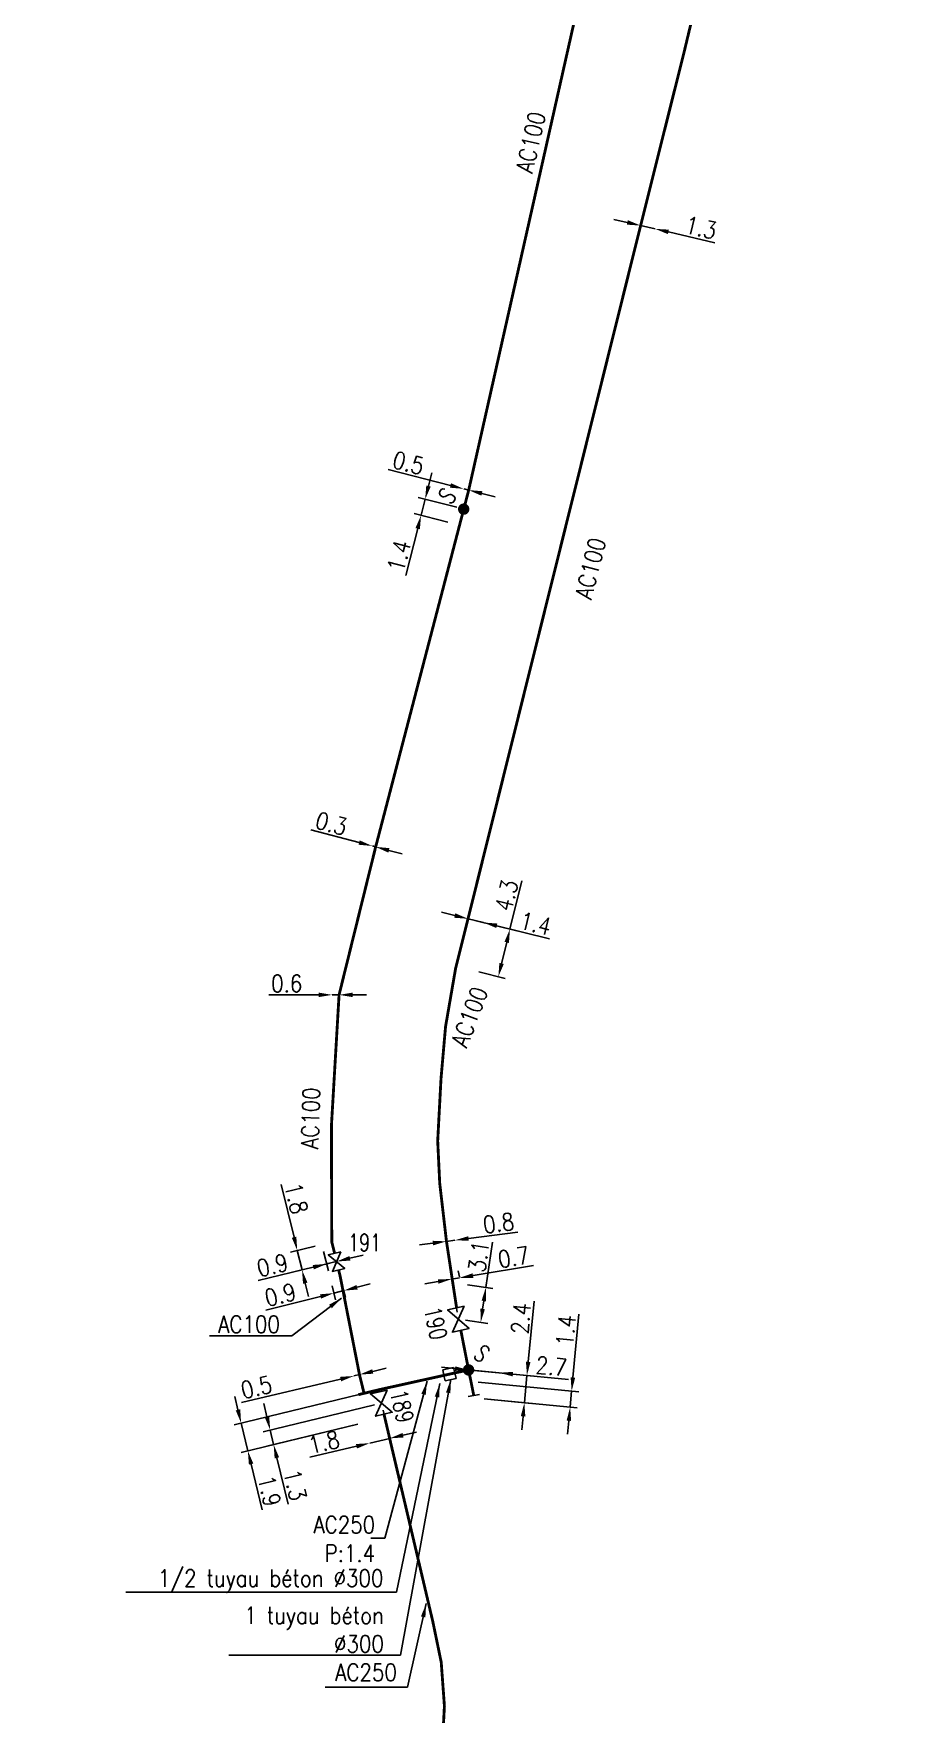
# Model space of a CAD drawing. Header units: millimetres. Extents: x 107995 to 109002, y 120994 to 122000.
# Drawn here: x 108261.6 to 108339.1, y 121346.9 to 121494.3 of the extents above; entities that cross this region are included whole.
import ezdxf
from ezdxf.enums import TextEntityAlignment as Align

# ---------------------------------------------------------------- set-up
doc = ezdxf.new("R2010")
doc.units = ezdxf.units.MM
doc.header["$PDMODE"] = 34
doc.linetypes.add('L_25_AP', pattern=[2000, 1000, 1000])
doc.layers.get('0').update_dxf_attribs({"linetype": 'CONTINUOUS'})
doc.layers.get('DEFPOINTS').update_dxf_attribs({"linetype": 'CONTINUOUS'})
for name, color, linetype in [('L_150', 1, 'CONTINUOUS'), ('L_300', 7, 'CONTINUOUS'), ('L_340', 7, 'CONTINUOUS'), ('L_400', 7, 'CONTINUOUS'), ('L_420', 7, 'CONTINUOUS')]:
    doc.layers.add(name, color=color, linetype=linetype)
doc.styles.add('G_ROMANS', font='ROMANS.SHX', dxfattribs={"width": 0.75})
doc.styles.get("Standard").update_dxf_attribs({"font": 'romans.shx', "width": 0.85})
doc.dimstyles.get("Standard").update_dxf_attribs({"dimtxt": 1.5, "dimasz": 1.2, "dimexe": 0.625, "dimexo": 0.625, "dimgap": 0.25, "dimtad": 1, "dimdec": 1, "dimzin": 0, "dimdsep": 46, "dimtxsty": 'Standard', "dimcen": -0.5, "dimadec": 0, "dimazin": 0, "dimtfac": 1, "dimtdec": 1, "dimtmove": 0, "dimatfit": 3, "dimfxl": 0, "dimtolj": 1, "dimtzin": 0, "dimarcsym": 0})

# ---------------------------------------------------------------- blocks, each defined once
blk = doc.blocks.new('*D510')
at = {"layer": 'DEFPOINTS', "color": 0, "linetype": 'Continuous', "transparency": 16777216}
for p in [(108292.13, 121374.23), (108291.11, 121370.72), (108291.11, 121370.72)]:
    blk.add_point(p, dxfattribs=at)
at = {"layer": 'L_300', "color": 0, "linetype": 'Continuous', "lineweight": -2, "transparency": 16777216}
for p, q in [((108292.28, 121373.62), (108293, 121370.53)), ((108289.94, 121370.45), (108285.86, 121369.49)), ((108292.86, 121371.14), (108291.11, 121370.72)), ((108294.03, 121371.41), (108295.2, 121371.69))]:
    blk.add_line(p, q, dxfattribs=at)
at = {"layer": 'L_300', "color": 0, "linetype": 'Continuous', "transparency": 16777216}
for points in [[(108289.9, 121370.64), (108289.99, 121370.25), (108291.11, 121370.72)], [(108293.98, 121371.61), (108294.08, 121371.22), (108292.86, 121371.14)]]:
    blk.add_solid(points, dxfattribs=at)
at = {"layer": 'L_300', "color": 0, "linetype": 'Continuous', "transparency": 16777216, "insert": (108287.09, 121370.8), "char_height": 1.5, "attachment_point": 5, "rotation": 13.2616}
blk.add_mtext('\\A1;1.8', dxfattribs=at)
blk = doc.blocks.new('*D511')
at = {"layer": 'DEFPOINTS', "color": 0, "linetype": 'Continuous', "transparency": 16777216}
for p in [(108292.13, 121374.23), (108290.68, 121372.54), (108282.68, 121370.6)]:
    blk.add_point(p, dxfattribs=at)
at = {"layer": 'L_300', "color": 0, "linetype": 'Continuous', "lineweight": -2, "transparency": 16777216}
for p, q in [((108291.52, 121374.08), (108281.77, 121371.71)), ((108282.09, 121373.03), (108281.81, 121374.19)), ((108290.07, 121372.39), (108282.08, 121370.45)), ((108282.38, 121371.86), (108282.68, 121370.6)), ((108282.97, 121369.43), (108283.95, 121365.36))]:
    blk.add_line(p, q, dxfattribs=at)
at = {"layer": 'L_300', "color": 0, "linetype": 'Continuous', "transparency": 16777216}
for points in [[(108282.29, 121373.07), (108281.9, 121372.98), (108282.38, 121371.86)], [(108283.16, 121369.48), (108282.77, 121369.38), (108282.68, 121370.6)]]:
    blk.add_solid(points, dxfattribs=at)
at = {"layer": 'L_300', "color": 0, "linetype": 'Continuous', "transparency": 16777216, "insert": (108284.57, 121367.05), "char_height": 1.5, "attachment_point": 5, "rotation": 283.6444}
blk.add_mtext('\\A1;1.3', dxfattribs=at)
blk = doc.blocks.new('*D512')
at = {"layer": 'DEFPOINTS', "color": 0, "linetype": 'Continuous', "transparency": 16777216}
for p in [(108291.86, 121375.39), (108290.68, 121372.54), (108280.42, 121370.05)]:
    blk.add_point(p, dxfattribs=at)
at = {"layer": 'L_150', "color": 0, "linetype": 'Continuous', "lineweight": -2, "transparency": 16777216}
for p, q in [((108291.25, 121375.25), (108279.23, 121372.33)), ((108279.55, 121373.64), (108279.27, 121374.81)), ((108290.07, 121372.39), (108279.82, 121369.9)), ((108279.83, 121372.47), (108280.42, 121370.05)), ((108280.71, 121368.88), (108281.68, 121364.87))]:
    blk.add_line(p, q, dxfattribs=at)
at = {"layer": 'L_150', "color": 0, "linetype": 'Continuous', "transparency": 16777216}
for points in [[(108279.75, 121373.69), (108279.36, 121373.59), (108279.83, 121372.47)], [(108280.9, 121368.93), (108280.51, 121368.84), (108280.42, 121370.05)]]:
    blk.add_solid(points, dxfattribs=at)
at = {"layer": 'L_150', "color": 0, "linetype": 'Continuous', "transparency": 16777216, "insert": (108282.31, 121366.53), "char_height": 1.5, "attachment_point": 5, "rotation": 283.6444}
blk.add_mtext('\\A1;1.9', dxfattribs=at)
blk = doc.blocks.new('*D513')
at = {"layer": 'DEFPOINTS', "color": 0, "linetype": 'Continuous', "transparency": 16777216}
for p in [(108298.08, 121377.3), (108300.54, 121374.66), (108304.67, 121374.27)]:
    blk.add_point(p, dxfattribs=at)
at = {"layer": 'L_300', "color": 0, "linetype": 'Continuous', "lineweight": -2, "transparency": 16777216}
for p, q in [((108305.01, 121377.85), (108305.52, 121383.17)), ((108298.7, 121377.24), (108305.52, 121376.6)), ((108304.67, 121374.27), (108304.9, 121376.66)), ((108301.16, 121374.6), (108305.3, 121374.21)), ((108304.56, 121373.07), (108304.45, 121371.88))]:
    blk.add_line(p, q, dxfattribs=at)
at = {"layer": 'L_300', "color": 0, "linetype": 'Continuous', "transparency": 16777216}
for points in [[(108304.81, 121377.87), (108305.21, 121377.83), (108304.9, 121376.66)], [(108304.36, 121373.09), (108304.76, 121373.05), (108304.67, 121374.27)]]:
    blk.add_solid(points, dxfattribs=at)
at = {"layer": 'L_300', "color": 0, "linetype": 'Continuous', "transparency": 16777216, "insert": (108304.37, 121381.65), "char_height": 1.5, "attachment_point": 5, "rotation": 84.5899}
blk.add_mtext('\\A1;2.4', dxfattribs=at)
blk = doc.blocks.new('*D514')
at = {"layer": 'DEFPOINTS', "color": 0, "linetype": 'Continuous', "transparency": 16777216}
for p in [(108299.78, 121377.14), (108302.47, 121376.89), (108302.47, 121376.89)]:
    blk.add_point(p, dxfattribs=at)
at = {"layer": 'L_300', "color": 0, "linetype": 'Continuous', "lineweight": -2, "transparency": 16777216}
for p, q in [((108298.59, 121377.25), (108297.39, 121377.37)), ((108299.78, 121377.14), (108302.47, 121376.89)), ((108303.67, 121376.77), (108308.53, 121376.31))]:
    blk.add_line(p, q, dxfattribs=at)
at = {"layer": 'L_300', "color": 0, "linetype": 'Continuous', "transparency": 16777216}
for points in [[(108298.61, 121377.45), (108298.57, 121377.05), (108299.78, 121377.14)], [(108303.69, 121376.97), (108303.65, 121376.57), (108302.47, 121376.89)]]:
    blk.add_solid(points, dxfattribs=at)
at = {"layer": 'L_300', "color": 0, "linetype": 'Continuous', "transparency": 16777216, "insert": (108307.04, 121377.46), "char_height": 1.5, "attachment_point": 5, "rotation": 354.5899}
blk.add_mtext('\\A1;2.7', dxfattribs=at)
blk = doc.blocks.new('*D515')
at = {"layer": 'DEFPOINTS', "color": 0, "linetype": 'Continuous', "transparency": 16777216}
for p in [(108299.07, 121384.69), (108301.29, 121384.37), (108298.88, 121381.58)]:
    blk.add_point(p, dxfattribs=at)
at = {"layer": 'L_300', "color": 0, "linetype": 'Continuous', "lineweight": -2, "transparency": 16777216}
for p, q in [((108301.29, 121384.37), (108301.87, 121388.33)), ((108299.69, 121384.6), (108301.91, 121384.28)), ((108301.01, 121382.49), (108301.12, 121383.18)), ((108299.5, 121381.49), (108301.46, 121381.21))]:
    blk.add_line(p, q, dxfattribs=at)
at = {"layer": 'L_300', "color": 0, "linetype": 'Continuous', "transparency": 16777216}
for points in [[(108300.92, 121383.21), (108301.31, 121383.15), (108301.29, 121384.37)], [(108300.82, 121382.52), (108301.21, 121382.46), (108300.84, 121381.3)]]:
    blk.add_solid(points, dxfattribs=at)
at = {"layer": 'L_300', "color": 0, "linetype": 'Continuous', "transparency": 16777216, "insert": (108300.67, 121387.09), "char_height": 1.5, "attachment_point": 5, "rotation": 81.6962}
blk.add_mtext('\\A1;3.1', dxfattribs=at)
blk = doc.blocks.new('*D516')
at = {"layer": 'DEFPOINTS', "color": 0, "linetype": 'Continuous', "transparency": 16777216}
for p in [(108298.98, 121385.21), (108299.07, 121384.69), (108298.88, 121381.58)]:
    blk.add_point(p, dxfattribs=at)
at = {"layer": 'L_300', "color": 0, "linetype": 'Continuous', "lineweight": -2, "transparency": 16777216}
for p, q in [((108298.78, 121382.2), (108298.19, 121385.71)), ((108298.29, 121385.1), (108298.98, 121385.21)), ((108298.97, 121385.31), (108298.88, 121385.83)), ((108300.17, 121385.41), (108305.46, 121386.3)), ((108297.11, 121384.9), (108295.93, 121384.7))]:
    blk.add_line(p, q, dxfattribs=at)
at = {"layer": 'L_300', "color": 0, "linetype": 'Continuous', "transparency": 16777216}
for points in [[(108300.13, 121385.61), (108300.2, 121385.21), (108298.98, 121385.21)], [(108297.08, 121385.09), (108297.14, 121384.7), (108298.29, 121385.1)]]:
    blk.add_solid(points, dxfattribs=at)
at = {"layer": 'L_300', "color": 0, "linetype": 'Continuous', "transparency": 16777216, "insert": (108303.73, 121387.02), "char_height": 1.5, "attachment_point": 5, "rotation": 9.5292}
blk.add_mtext('\\A1;0.7', dxfattribs=at)
blk = doc.blocks.new('*D517')
at = {"layer": 'DEFPOINTS', "color": 0, "linetype": 'Continuous', "transparency": 16777216}
for p in [(108297.84, 121388.41), (108298.58, 121388.51), (108298.58, 121388.51)]:
    blk.add_point(p, dxfattribs=at)
at = {"layer": 'L_150', "color": 0, "linetype": 'Continuous', "lineweight": -2, "transparency": 16777216}
for p, q in [((108296.65, 121388.26), (108295.46, 121388.11)), ((108297.84, 121388.41), (108298.58, 121388.51)), ((108299.77, 121388.66), (108304.11, 121389.22))]:
    blk.add_line(p, q, dxfattribs=at)
at = {"layer": 'L_150', "color": 0, "linetype": 'Continuous', "transparency": 16777216}
for points in [[(108296.62, 121388.46), (108296.67, 121388.06), (108297.84, 121388.41)], [(108299.75, 121388.86), (108299.8, 121388.46), (108298.58, 121388.51)]]:
    blk.add_solid(points, dxfattribs=at)
at = {"layer": 'L_150', "color": 0, "linetype": 'Continuous', "transparency": 16777216, "insert": (108302.41, 121390.01), "char_height": 1.5, "attachment_point": 5, "rotation": 7.2829}
blk.add_mtext('\\A1;0.8', dxfattribs=at)
blk = doc.blocks.new('*D518')
at = {"layer": 'DEFPOINTS', "color": 0, "linetype": 'Continuous', "transparency": 16777216}
for p in [(108288.52, 121385.33), (108287.65, 121385.11), (108287.96, 121383.87)]:
    blk.add_point(p, dxfattribs=at)
at = {"layer": 'L_150', "color": 0, "linetype": 'Continuous', "lineweight": -2, "transparency": 16777216}
for p, q in [((108287.8, 121384.51), (108288.11, 121383.27)), ((108288.83, 121384.09), (108287.96, 121383.87)), ((108288.67, 121384.72), (108288.98, 121383.49)), ((108290, 121384.38), (108291.16, 121384.68)), ((108286.8, 121383.58), (108282, 121382.38))]:
    blk.add_line(p, q, dxfattribs=at)
at = {"layer": 'L_150', "color": 0, "linetype": 'Continuous', "transparency": 16777216}
for points in [[(108286.75, 121383.77), (108286.84, 121383.39), (108287.96, 121383.87)], [(108289.95, 121384.58), (108290.05, 121384.19), (108288.83, 121384.09)]]:
    blk.add_solid(points, dxfattribs=at)
at = {"layer": 'L_150', "color": 0, "linetype": 'Continuous', "transparency": 16777216, "insert": (108283.27, 121383.72), "char_height": 1.5, "attachment_point": 5, "rotation": 14.1062}
blk.add_mtext('\\A1;0.9', dxfattribs=at)
blk = doc.blocks.new('L_300_03')
at = {"color": 0, "linetype": 'Continuous', "flags": 128}
blk.add_lwpolyline([(-1, 0.75), (1, -0.75), (1, 0.75), (-1, -0.75), (-1, 0.75)], dxfattribs=at)
at = {"color": 0, "linetype": 'Continuous', "width": 0.75}
blk.add_attdef('NUM', text='', height=1.5, dxfattribs=at).set_placement((0, 2.1), align=Align.MIDDLE_CENTER)
at = {"color": 0, "linetype": 'Continuous', "width": 0.75, "flags": 3}
for tag, p in [('DEF_LEG', (0, -5)), ('DEF_COUP', (0, -7.5)), ('DEF_TYPE', (0, -10))]:
    blk.add_attdef(tag, text='', height=1.2, dxfattribs=at).set_placement(p, align=Align.MIDDLE)
blk = doc.blocks.new('L_340_07')
at = {"color": 0, "linetype": 'Continuous', "const_width": 0.25, "flags": 128}
blk.add_lwpolyline([(0, 0), (1.25, 0)], dxfattribs=at)
at = {"color": 0, "linetype": 'Continuous', "flags": 128}
blk.add_lwpolyline([(1.25, -0.5), (1.25, 0.5)], dxfattribs=at)
at = {"color": 0, "linetype": 'Continuous', "style": 'G_ROMANS', "width": 0.75, "flags": 3}
for tag, p in [('DEF_LEG', (0.72, -3.47)), ('DEF_COUP', (0.72, -5.97)), ('DEF_TYPE', (0.72, -8.47))]:
    blk.add_attdef(tag, text='', height=1.2, dxfattribs=at).set_placement(p, align=Align.MIDDLE)
blk = doc.blocks.new('*D519')
at = {"layer": 'DEFPOINTS', "color": 0, "linetype": 'Continuous', "transparency": 16777216}
for p in [(108299.99, 121376.12), (108300.54, 121374.66), (108308.69, 121373.89)]:
    blk.add_point(p, dxfattribs=at)
at = {"layer": 'L_340', "color": 0, "linetype": 'Continuous', "lineweight": -2, "transparency": 16777216}
for p, q in [((108308.93, 121376.47), (108309.46, 121382.02)), ((108300.61, 121376.06), (108309.44, 121375.22)), ((108308.69, 121373.89), (108308.82, 121375.28)), ((108301.16, 121374.6), (108309.31, 121373.83)), ((108308.58, 121372.69), (108308.46, 121371.5))]:
    blk.add_line(p, q, dxfattribs=at)
at = {"layer": 'L_340', "color": 0, "linetype": 'Continuous', "transparency": 16777216}
for points in [[(108308.73, 121376.49), (108309.13, 121376.46), (108308.82, 121375.28)], [(108308.38, 121372.71), (108308.77, 121372.67), (108308.69, 121373.89)]]:
    blk.add_solid(points, dxfattribs=at)
at = {"layer": 'L_340', "color": 0, "linetype": 'Continuous', "transparency": 16777216, "insert": (108308.32, 121380.59), "char_height": 1.5, "attachment_point": 5, "rotation": 84.5899}
blk.add_mtext('\\A1;1.4', dxfattribs=at)
blk = doc.blocks.new('L_300_11')
at = {"color": 0, "linetype": 'Continuous', "const_width": 0.497, "flags": 128}
blk.add_lwpolyline([(-0.25, 0, 1), (0.25, 0, 1)], format="xyb", close=True, dxfattribs=at)
at = {"color": 0, "linetype": 'Continuous', "style": 'G_ROMANS', "width": 0.75}
blk.add_text('S', height=1.5, dxfattribs=at).set_placement((0, 1.85), align=Align.MIDDLE)
at = {"color": 0, "linetype": 'Continuous', "width": 0.75, "flags": 3}
for tag, p in [('DEF_LEG', (0, -5)), ('DEF_COUP', (0, -7.5)), ('DEF_TYPE', (0, -10))]:
    blk.add_attdef(tag, text='', height=1.2, dxfattribs=at).set_placement(p, align=Align.MIDDLE)
blk = doc.blocks.new('*D777')
at = {"layer": 'DEFPOINTS', "color": 0, "linetype": 'Continuous', "transparency": 16777216}
for p in [(108289.72, 121376.61), (108289.72, 121376.61), (108290.21, 121376.73)]:
    blk.add_point(p, dxfattribs=at)
at = {"layer": 'L_150', "color": 0, "linetype": 'Continuous', "lineweight": -2, "transparency": 16777216}
for p, q in [((108288.55, 121376.34), (108279.85, 121374.29)), ((108290.21, 121376.73), (108289.72, 121376.61)), ((108291.38, 121377), (108292.54, 121377.28))]:
    blk.add_line(p, q, dxfattribs=at)
at = {"layer": 'L_150', "color": 0, "linetype": 'Continuous', "transparency": 16777216}
for points in [[(108288.51, 121376.53), (108288.6, 121376.14), (108289.72, 121376.61)], [(108291.33, 121377.2), (108291.42, 121376.81), (108290.21, 121376.73)]]:
    blk.add_solid(points, dxfattribs=at)
at = {"layer": 'L_150', "color": 0, "linetype": 'Continuous', "transparency": 16777216, "insert": (108281.17, 121375.62), "char_height": 1.5, "attachment_point": 5, "rotation": 13.261}
blk.add_mtext('\\A1;0.5', dxfattribs=at)
blk = doc.blocks.new('*D778')
at = {"layer": 'DEFPOINTS', "color": 0, "linetype": 'Continuous', "transparency": 16777216}
for p in [(108286.91, 121388.13), (108284.75, 121387.61), (108288.2, 121386.64)]:
    blk.add_point(p, dxfattribs=at)
at = {"layer": 'L_300', "color": 0, "linetype": 'Continuous', "lineweight": -2, "transparency": 16777216}
for p, q in [((108284.47, 121388.77), (108283.35, 121393.39)), ((108286.31, 121387.98), (108284.15, 121387.46)), ((108285.17, 121385.91), (108284.75, 121387.61)), ((108287.6, 121386.5), (108284.56, 121385.76)), ((108285.45, 121384.74), (108285.73, 121383.57))]:
    blk.add_line(p, q, dxfattribs=at)
at = {"layer": 'L_300', "color": 0, "linetype": 'Continuous', "transparency": 16777216}
for points in [[(108284.67, 121388.82), (108284.28, 121388.72), (108284.75, 121387.61)], [(108285.65, 121384.79), (108285.26, 121384.69), (108285.17, 121385.91)]]:
    blk.add_solid(points, dxfattribs=at)
at = {"layer": 'L_300', "color": 0, "linetype": 'Continuous', "transparency": 16777216, "insert": (108284.67, 121392.18), "char_height": 1.5, "attachment_point": 5, "rotation": 283.6635}
blk.add_mtext('\\A1;1.8', dxfattribs=at)
blk = doc.blocks.new('*D779')
at = {"layer": 'DEFPOINTS', "color": 0, "linetype": 'Continuous', "transparency": 16777216}
for p in [(108286.91, 121388.13), (108288.2, 121386.64), (108287.33, 121386.43)]:
    blk.add_point(p, dxfattribs=at)
at = {"layer": 'L_300', "color": 0, "linetype": 'Continuous', "lineweight": -2, "transparency": 16777216}
for p, q in [((108287.06, 121387.52), (108287.48, 121385.82)), ((108288.2, 121386.64), (108287.33, 121386.43)), ((108289.37, 121386.93), (108290.53, 121387.21)), ((108286.16, 121386.15), (108281.31, 121384.97))]:
    blk.add_line(p, q, dxfattribs=at)
at = {"layer": 'L_300', "color": 0, "linetype": 'Continuous', "transparency": 16777216}
for points in [[(108289.32, 121387.12), (108289.42, 121386.73), (108288.2, 121386.64)], [(108286.11, 121386.34), (108286.21, 121385.95), (108287.33, 121386.43)]]:
    blk.add_solid(points, dxfattribs=at)
at = {"layer": 'L_300', "color": 0, "linetype": 'Continuous', "transparency": 16777216, "insert": (108282.58, 121386.31), "char_height": 1.5, "attachment_point": 5, "rotation": 13.6635}
blk.add_mtext('\\A1;0.9', dxfattribs=at)
blk = doc.blocks.new('*D780')
at = {"layer": 'DEFPOINTS', "color": 0, "linetype": 'Continuous', "transparency": 16777216}
for p in [(108287.82, 121410.02), (108287.82, 121410.02), (108288.42, 121410.02)]:
    blk.add_point(p, dxfattribs=at)
at = {"layer": 'L_150', "color": 0, "linetype": 'Continuous', "lineweight": -2, "transparency": 16777216}
for p, q in [((108286.62, 121410.02), (108282.25, 121410.02)), ((108288.42, 121410.02), (108287.82, 121410.02)), ((108289.62, 121410.02), (108290.82, 121410.02))]:
    blk.add_line(p, q, dxfattribs=at)
at = {"layer": 'L_150', "color": 0, "linetype": 'Continuous', "transparency": 16777216}
for points in [[(108286.62, 121410.22), (108286.62, 121409.82), (108287.82, 121410.02)], [(108289.62, 121410.22), (108289.62, 121409.82), (108288.42, 121410.02)]]:
    blk.add_solid(points, dxfattribs=at)
at = {"layer": 'L_150', "color": 0, "linetype": 'Continuous', "transparency": 16777216, "insert": (108283.83, 121411.02), "char_height": 1.5, "attachment_point": 5}
blk.add_mtext('\\A1;0.6', dxfattribs=at)
blk = doc.blocks.new('*D783')
at = {"layer": 'DEFPOINTS', "color": 0, "linetype": 'Continuous', "transparency": 16777216}
for p in [(108314.87, 121477.46), (108316.14, 121477.17), (108316.14, 121477.17)]:
    blk.add_point(p, dxfattribs=at)
at = {"layer": 'L_150', "color": 0, "linetype": 'Continuous', "lineweight": -2, "transparency": 16777216}
for p, q in [((108313.7, 121477.73), (108312.53, 121478)), ((108314.87, 121477.46), (108316.14, 121477.17)), ((108317.31, 121476.9), (108321.39, 121475.96))]:
    blk.add_line(p, q, dxfattribs=at)
at = {"layer": 'L_150', "color": 0, "linetype": 'Continuous', "transparency": 16777216}
for points in [[(108313.75, 121477.93), (108313.66, 121477.54), (108314.87, 121477.46)], [(108317.35, 121477.1), (108317.26, 121476.71), (108316.14, 121477.17)]]:
    blk.add_solid(points, dxfattribs=at)
at = {"layer": 'L_150', "color": 0, "linetype": 'Continuous', "transparency": 16777216, "insert": (108320.16, 121477.27), "char_height": 1.5, "attachment_point": 5, "rotation": 347.0419}
blk.add_mtext('\\A1;1.3', dxfattribs=at)
blk = doc.blocks.new('*D784')
at = {"layer": 'DEFPOINTS', "color": 0, "linetype": 'Continuous', "transparency": 16777216}
for p in [(108299.35, 121454.38), (108299.35, 121454.38), (108299.79, 121454.27)]:
    blk.add_point(p, dxfattribs=at)
at = {"layer": 'L_150', "color": 0, "linetype": 'Continuous', "lineweight": -2, "transparency": 16777216}
for p, q in [((108298.19, 121454.68), (108292.72, 121456.07)), ((108299.79, 121454.27), (108299.35, 121454.38)), ((108300.95, 121453.97), (108302.12, 121453.68))]:
    blk.add_line(p, q, dxfattribs=at)
at = {"layer": 'L_150', "color": 0, "linetype": 'Continuous', "transparency": 16777216}
for points in [[(108298.24, 121454.87), (108298.14, 121454.48), (108299.35, 121454.38)], [(108301, 121454.17), (108300.9, 121453.78), (108299.79, 121454.27)]]:
    blk.add_solid(points, dxfattribs=at)
at = {"layer": 'L_150', "color": 0, "linetype": 'Continuous', "transparency": 16777216, "insert": (108294.5, 121456.65), "char_height": 1.5, "attachment_point": 5, "rotation": 345.7353}
blk.add_mtext('\\A1;0.5', dxfattribs=at)
blk = doc.blocks.new('*D785')
at = {"layer": 'DEFPOINTS', "color": 0, "linetype": 'Continuous', "transparency": 16777216}
for p in [(108291.34, 121423.07), (108291.34, 121423.07), (108291.63, 121422.99)]:
    blk.add_point(p, dxfattribs=at)
at = {"layer": 'L_150', "color": 0, "linetype": 'Continuous', "lineweight": -2, "transparency": 16777216}
for p, q in [((108290.18, 121423.37), (108285.95, 121424.48)), ((108291.63, 121422.99), (108291.34, 121423.07)), ((108292.79, 121422.68), (108293.95, 121422.38))]:
    blk.add_line(p, q, dxfattribs=at)
at = {"layer": 'L_150', "color": 0, "linetype": 'Continuous', "transparency": 16777216}
for points in [[(108290.23, 121423.56), (108290.13, 121423.18), (108291.34, 121423.07)], [(108292.84, 121422.88), (108292.74, 121422.49), (108291.63, 121422.99)]]:
    blk.add_solid(points, dxfattribs=at)
at = {"layer": 'L_150', "color": 0, "linetype": 'Continuous', "transparency": 16777216, "insert": (108287.74, 121425.04), "char_height": 1.5, "attachment_point": 5, "rotation": 345.3083}
blk.add_mtext('\\A1;0.3', dxfattribs=at)
blk = doc.blocks.new('*D786')
at = {"layer": 'DEFPOINTS', "color": 0, "linetype": 'Continuous', "transparency": 16777216}
for p in [(108299.73, 121416.69), (108300.06, 121412.18), (108302.39, 121411.61)]:
    blk.add_point(p, dxfattribs=at)
at = {"layer": 'L_150', "color": 0, "linetype": 'Continuous', "lineweight": -2, "transparency": 16777216}
for p, q in [((108303.41, 121415.79), (108304.45, 121420.03)), ((108300.34, 121416.54), (108304.02, 121415.64)), ((108302.68, 121412.78), (108303.13, 121414.62)), ((108300.67, 121412.03), (108303, 121411.46))]:
    blk.add_line(p, q, dxfattribs=at)
at = {"layer": 'L_150', "color": 0, "linetype": 'Continuous', "transparency": 16777216}
for points in [[(108302.93, 121414.67), (108303.32, 121414.57), (108303.41, 121415.79)], [(108302.48, 121412.82), (108302.87, 121412.73), (108302.39, 121411.61)]]:
    blk.add_solid(points, dxfattribs=at)
at = {"layer": 'L_150', "color": 0, "linetype": 'Continuous', "transparency": 16777216, "insert": (108303.11, 121418.73), "char_height": 1.5, "attachment_point": 5, "rotation": 76.2293}
blk.add_mtext('\\A1;4.3', dxfattribs=at)
blk = doc.blocks.new('*D787')
at = {"layer": 'DEFPOINTS', "color": 0, "linetype": 'Continuous', "transparency": 16777216}
for p in [(108299.73, 121416.69), (108301.09, 121416.36), (108301.09, 121416.36)]:
    blk.add_point(p, dxfattribs=at)
at = {"layer": 'L_150', "color": 0, "linetype": 'Continuous', "lineweight": -2, "transparency": 16777216}
for p, q in [((108298.56, 121416.98), (108297.4, 121417.26)), ((108299.73, 121416.69), (108301.09, 121416.36)), ((108302.25, 121416.07), (108306.89, 121414.93))]:
    blk.add_line(p, q, dxfattribs=at)
at = {"layer": 'L_150', "color": 0, "linetype": 'Continuous', "transparency": 16777216}
for points in [[(108298.61, 121417.17), (108298.51, 121416.78), (108299.73, 121416.69)], [(108302.3, 121416.27), (108302.21, 121415.88), (108301.09, 121416.36)]]:
    blk.add_solid(points, dxfattribs=at)
at = {"layer": 'L_150', "color": 0, "linetype": 'Continuous', "transparency": 16777216, "insert": (108305.65, 121416.27), "char_height": 1.5, "attachment_point": 5, "rotation": 346.2293}
blk.add_mtext('\\A1;1.4', dxfattribs=at)
blk = doc.blocks.new('*D788')
at = {"layer": 'DEFPOINTS', "color": 0, "linetype": 'Continuous', "transparency": 16777216}
for p in [(108295.61, 121452.06), (108299.35, 121452.6), (108298.57, 121451.3)]:
    blk.add_point(p, dxfattribs=at)
at = {"layer": 'L_300', "color": 0, "linetype": 'Continuous', "lineweight": -2, "transparency": 16777216}
for p, q in [((108296.27, 121454.62), (108296.56, 121455.79)), ((108298.75, 121452.76), (108295.36, 121453.62)), ((108295.97, 121453.46), (108295.61, 121452.06)), ((108297.97, 121451.46), (108295.01, 121452.21)), ((108295.32, 121450.89), (108294.27, 121446.77))]:
    blk.add_line(p, q, dxfattribs=at)
at = {"layer": 'L_300', "color": 0, "linetype": 'Continuous', "transparency": 16777216}
for points in [[(108296.07, 121454.67), (108296.46, 121454.58), (108295.97, 121453.46)], [(108295.12, 121450.94), (108295.51, 121450.84), (108295.61, 121452.06)]]:
    blk.add_solid(points, dxfattribs=at)
at = {"layer": 'L_300', "color": 0, "linetype": 'Continuous', "transparency": 16777216, "insert": (108293.68, 121448.5), "char_height": 1.5, "attachment_point": 5, "rotation": 75.7356}
blk.add_mtext('\\A1;1.4', dxfattribs=at)

msp = doc.modelspace()

# ---------------------------------------------------------------- linework, layer by layer
at = {"layer": 'L_150', "linetype": 'L_25_AP', "const_width": 0.25, "flags": 128}
for points in [[(108288.03, 121387.37), (108287.78, 121388.36), (108287.75, 121398.56), (108288.42, 121410.02), (108291.63, 121422.99), (108299.79, 121454.27), (108330.32, 121589.75), (108334.6, 121609.62), (108344.72, 121659.54), (108351.25, 121692.69), (108358.19, 121726.83), (108363.71, 121758.01), (108367.15, 121773.28), (108369.42, 121783.7), (108374.81, 121810.22), (108379.82, 121832.42), (108383.9, 121855.07), (108386.64, 121868.34), (108390.92, 121889.42), (108392.69, 121898.58), (108393.95, 121903.32), (108395.78, 121908.87), (108398.98, 121916.3), (108405.89, 121928.83), (108419.54, 121953.4), (108431.25, 121974.17), (108436.44, 121984.41), (108438.23, 121990.56), (108439.2, 121997.47), (108439.06, 122000)], [(108448.22, 122000), (108447.53, 121993.84), (108446.18, 121981.89), (108445.85, 121979.76), (108428.53, 121950.02), (108420.15, 121934.9), (108411.5, 121919.71), (108408.36, 121914.08), (108405.88, 121909.29), (108403.53, 121903.37), (108402.33, 121899.28), (108400.3, 121891.11), (108397, 121874.92), (108390.04, 121837.98), (108381.96, 121798.31), (108375.68, 121767.72), (108357.48, 121676.05), (108345.64, 121618.3), (108333.95, 121560.55), (108330.63, 121544.34), (108325.26, 121520.09), (108318.69, 121492.7), (108314.87, 121477.46), (108299.73, 121416.69), (108298.64, 121412.33), (108297.76, 121407.24), (108297.36, 121402.66), (108297.07, 121397.21), (108297.25, 121393.48), (108297.84, 121388.41), (108298.73, 121382.57)], [(108288.38, 121385.91), (108288.52, 121385.33), (108290.21, 121376.73), (108290.61, 121375.09)], [(108299.1, 121380.61), (108299.78, 121377.14), (108299.99, 121376.12)], [(108290.11, 121374.97), (108290.99, 121375.18), (108291.86, 121375.39), (108299.78, 121377.14)], [(108291.9, 121375.2), (108291.86, 121375.39)], [(108261.75, 121280.56), (108271.68, 121287.34), (108273.65, 121288.33), (108284.84, 121298.56), (108285.33, 121299.61), (108286.54, 121302.19), (108288.23, 121305.81), (108295.06, 121331.52), (108295.06, 121331.52), (108296.74, 121338.49), (108297.41, 121342.96), (108297.66, 121347.67), (108297.38, 121351.51), (108296.64, 121355.09), (108292.95, 121370.74), (108292.36, 121373.26)]]:
    msp.add_lwpolyline(points, dxfattribs=at)
at = {"layer": 'L_400', "color": 7, "linetype": 'CONTINUOUS'}
for p, q in [((108297.51, 121377.15), (108298.47, 121377.36)), ((108297.51, 121377.15), (108297.62, 121376.66)), ((108297.73, 121376.17), (108297.62, 121376.66)), ((108297.73, 121376.17), (108298.69, 121376.39)), ((108298.47, 121377.36), (108298.58, 121376.88)), ((108298.69, 121376.39), (108298.58, 121376.88))]:
    msp.add_line(p, q, dxfattribs=at)

# ---------------------------------------------------------------- block references
at = {"layer": 'L_300'}
for p, rotation in [((108299.35, 121452.6), 51.11333721949789), ((108299.78, 121377.14), 320.8044330603711)]:
    msp.add_blockref('L_300_11', p, dxfattribs=dict(at, rotation=rotation))
ref = msp.add_blockref('L_300_03', (108288.2, 121386.64), dxfattribs=dict(at, xscale=0.75, yscale=0.75, zscale=0.75, rotation=283.6623792786295))
ref.add_attrib('NUM', '191', dxfattribs={"layer": '0', "color": 0, "linetype": 'Continuous', "height": 1.5, "width": 0.75}).set_placement((108290.66, 121388.31), align=Align.MIDDLE_CENTER)
ref = msp.add_blockref('L_300_03', (108298.88, 121381.58), dxfattribs=dict(at, rotation=282.2396849494999))
ref.add_attrib('NUM', '190', dxfattribs={"layer": '0', "color": 0, "linetype": 'Continuous', "height": 1.5, "rotation": 282.2397, "width": 0.75}).set_placement((108296.89, 121381.24), align=Align.MIDDLE_CENTER)
ref = msp.add_blockref('L_300_03', (108292.13, 121374.23), dxfattribs=dict(at, rotation=283.2616124794311))
ref.add_attrib('NUM', '189', dxfattribs={"layer": '0', "color": 0, "linetype": 'Continuous', "height": 1.5, "rotation": 283.2616, "width": 0.75}).set_placement((108293.94, 121373.96), align=Align.MIDDLE_CENTER)
at = {"layer": 'L_340', "rotation": 281.2370096397936}
msp.add_blockref('L_340_07', (108299.99, 121376.12), dxfattribs=at)

# ---------------------------------------------------------------- texts
at = {"layer": 'L_150', "linetype": 'Continuous', "width": 0.85}
for rotation, p in [(77.3001, (108305.37, 121481.96)), (76.0081, (108310.54, 121444.61)), (69.3853, (108299.61, 121405.29)), (88.327, (108286.59, 121396.48))]:
    msp.add_text('AC100', height=1.5, rotation=rotation, dxfattribs=at).set_placement(p)
at = {"layer": 'L_150', "linetype": 'Continuous', "char_height": 1.5, "attachment_point": 9}
for s, insert in [('\\A1;AC100', (108283.23, 121380.39)), ('\\A1;AC250\\PP:1.4', (108291.58, 121360.32)), ('\\A1;AC250', (108293.49, 121349.88))]:
    msp.add_mtext(s, dxfattribs=dict(at, insert=insert))
at = {"layer": 'L_400', "linetype": 'Continuous', "insert": (108292.35, 121352.37), "char_height": 1.5, "attachment_point": 9}
msp.add_mtext('\\A1;1 tuyau béton\\P%%C300', dxfattribs=at)
at = {"layer": 'L_420', "linetype": 'Continuous', "insert": (108292.31, 121357.63), "char_height": 1.5, "attachment_point": 9}
msp.add_mtext('\\A1;1/2 tuyau béton %%C300', dxfattribs=at)

# ---------------------------------------------------------------- dimensions: what is measured, and where the dimension line sits
at = {"layer": 'L_150', "linetype": 'Continuous'}
for base, p1, p2, angle, picture, middle in [((108316.14, 121477.17), (108314.87, 121477.46), (108316.14, 121477.17), 167.0419, '*D783', (108319.93, 121476.3)), ((108299.35, 121454.38), (108299.79, 121454.27), (108299.35, 121454.38), 345.7353, '*D784', (108294.26, 121455.68)), ((108291.34, 121423.07), (108291.63, 121422.99), (108291.34, 121423.07), 345.3083, '*D785', (108287.49, 121424.08)), ((108302.39, 121411.61), (108299.73, 121416.69), (108300.06, 121412.18), 76.2293, '*D786', (108304.08, 121418.49)), ((108301.09, 121416.36), (108299.73, 121416.69), (108301.09, 121416.36), 166.2293, '*D787', (108305.41, 121415.3)), ((108298.5835, 121388.5093), (108297.8396, 121388.4142), (108298.5835, 121388.5093), 187.2829, '*D517', (108302.5371, 121389.0146)), ((108287.96, 121383.87), (108288.52, 121385.33), (108287.65, 121385.11), 14.1062, '*D518', (108283.51, 121382.75)), ((108289.72, 121376.61), (108290.21, 121376.73), (108289.72, 121376.61), 13.261, '*D777', (108281.39, 121374.65))]:
    dim = msp.add_linear_dim(base=base, p1=p1, p2=p2, angle=angle, dimstyle='Standard', dxfattribs=at)
    dim.commit()
    dim.dimension.update_dxf_attribs({"geometry": picture, "text_midpoint": middle, "dimtype": 160})
dim = msp.add_linear_dim(base=(108287.82, 121410.02), p1=(108288.42, 121410.02), p2=(108287.82, 121410.02), dimstyle='Standard', dxfattribs=at)
dim.commit()
dim.dimension.update_dxf_attribs({"geometry": '*D780', "text_midpoint": (108283.83, 121410.02), "dimtype": 160})
dim = msp.add_linear_dim(base=(108280.42, 121370.05), p1=(108291.86, 121375.39), p2=(108290.68, 121372.54), angle=103.6444, text='1.9', dimstyle='Standard', dxfattribs=at)
dim.commit()
dim.dimension.update_dxf_attribs({"geometry": '*D512', "text_midpoint": (108281.33, 121366.29), "dimtype": 160})
at = {"layer": 'L_300', "linetype": 'Continuous'}
for base, p1, p2, angle, picture, middle in [((108295.6122, 121452.0564), (108299.354, 121452.6013), (108298.5708, 121451.3042), 75.7356, '*D788', (108294.6451, 121448.2524)), ((108284.75, 121387.61), (108288.2, 121386.64), (108286.91, 121388.13), 283.6635, '*D778', (108283.7, 121391.94)), ((108287.33, 121386.43), (108288.2, 121386.64), (108286.91, 121388.13), 13.6635, '*D779', (108282.82, 121385.33)), ((108298.98, 121385.21), (108298.88, 121381.58), (108299.07, 121384.69), 189.5292, '*D516', (108303.9, 121386.04)), ((108301.29, 121384.37), (108298.88, 121381.58), (108299.07, 121384.69), 261.6962, '*D515', (108301.66, 121386.94)), ((108304.67, 121374.27), (108298.08, 121377.3), (108300.54, 121374.66), 84.5899, '*D513', (108305.36, 121381.56)), ((108302.47, 121376.89), (108299.78, 121377.14), (108302.47, 121376.89), 174.5899, '*D514', (108306.95, 121376.46)), ((108282.68, 121370.6), (108292.13, 121374.23), (108290.68, 121372.54), 103.6444, '*D511', (108283.6, 121366.81)), ((108291.11, 121370.72), (108292.13, 121374.23), (108291.11, 121370.72), 13.2616, '*D510', (108287.32, 121369.83))]:
    dim = msp.add_linear_dim(base=base, p1=p1, p2=p2, angle=angle, dimstyle='Standard', dxfattribs=at)
    dim.commit()
    dim.dimension.update_dxf_attribs({"geometry": picture, "text_midpoint": middle, "dimtype": 160})
at = {"layer": 'L_340', "linetype": 'Continuous'}
dim = msp.add_linear_dim(base=(108308.69, 121373.89), p1=(108299.99, 121376.12), p2=(108300.54, 121374.66), angle=84.5899, dimstyle='Standard', dxfattribs=at)
dim.commit()
dim.dimension.update_dxf_attribs({"geometry": '*D519', "text_midpoint": (108309.31, 121380.5), "dimtype": 160})

# ---------------------------------------------------------------- leaders
at = {"layer": 'L_150', "linetype": 'Continuous', "annotation_type": 0, "has_hookline": 1, "hookline_direction": 1, "text_width": 5.77}
for points in [[(108288.62, 121383.43), (108284.27, 121380.13), (108283.07, 121380.13)], [(108296.06, 121356.66), (108294.41, 121349.32), (108293.21, 121349.32)]]:
    msp.add_leader(points, dimstyle='Standard', dxfattribs=at)
at = {"layer": 'L_150', "linetype": 'Continuous'}
msp.add_leader([(108296.14, 121376.15), (108292.42, 121362.38), (108291.22, 121362.38)], dimstyle='Standard', dxfattribs=at)
at = {"layer": 'L_400', "linetype": 'Continuous', "annotation_type": 0, "has_hookline": 1, "hookline_direction": 1, "text_width": 13.6}
msp.add_leader([(108298.21, 121376.31), (108293.8, 121352.12), (108292.6, 121352.12)], dimstyle='Standard', dxfattribs=at)
at = {"layer": 'L_420', "linetype": 'Continuous', "annotation_type": 0, "has_hookline": 1, "hookline_direction": 1, "text_width": 22.28}
msp.add_leader([(108297.25, 121375.94), (108293.46, 121357.65), (108292.26, 121357.65)], dimstyle='Standard', dxfattribs=at)

doc.saveas('drawing.dxf')
